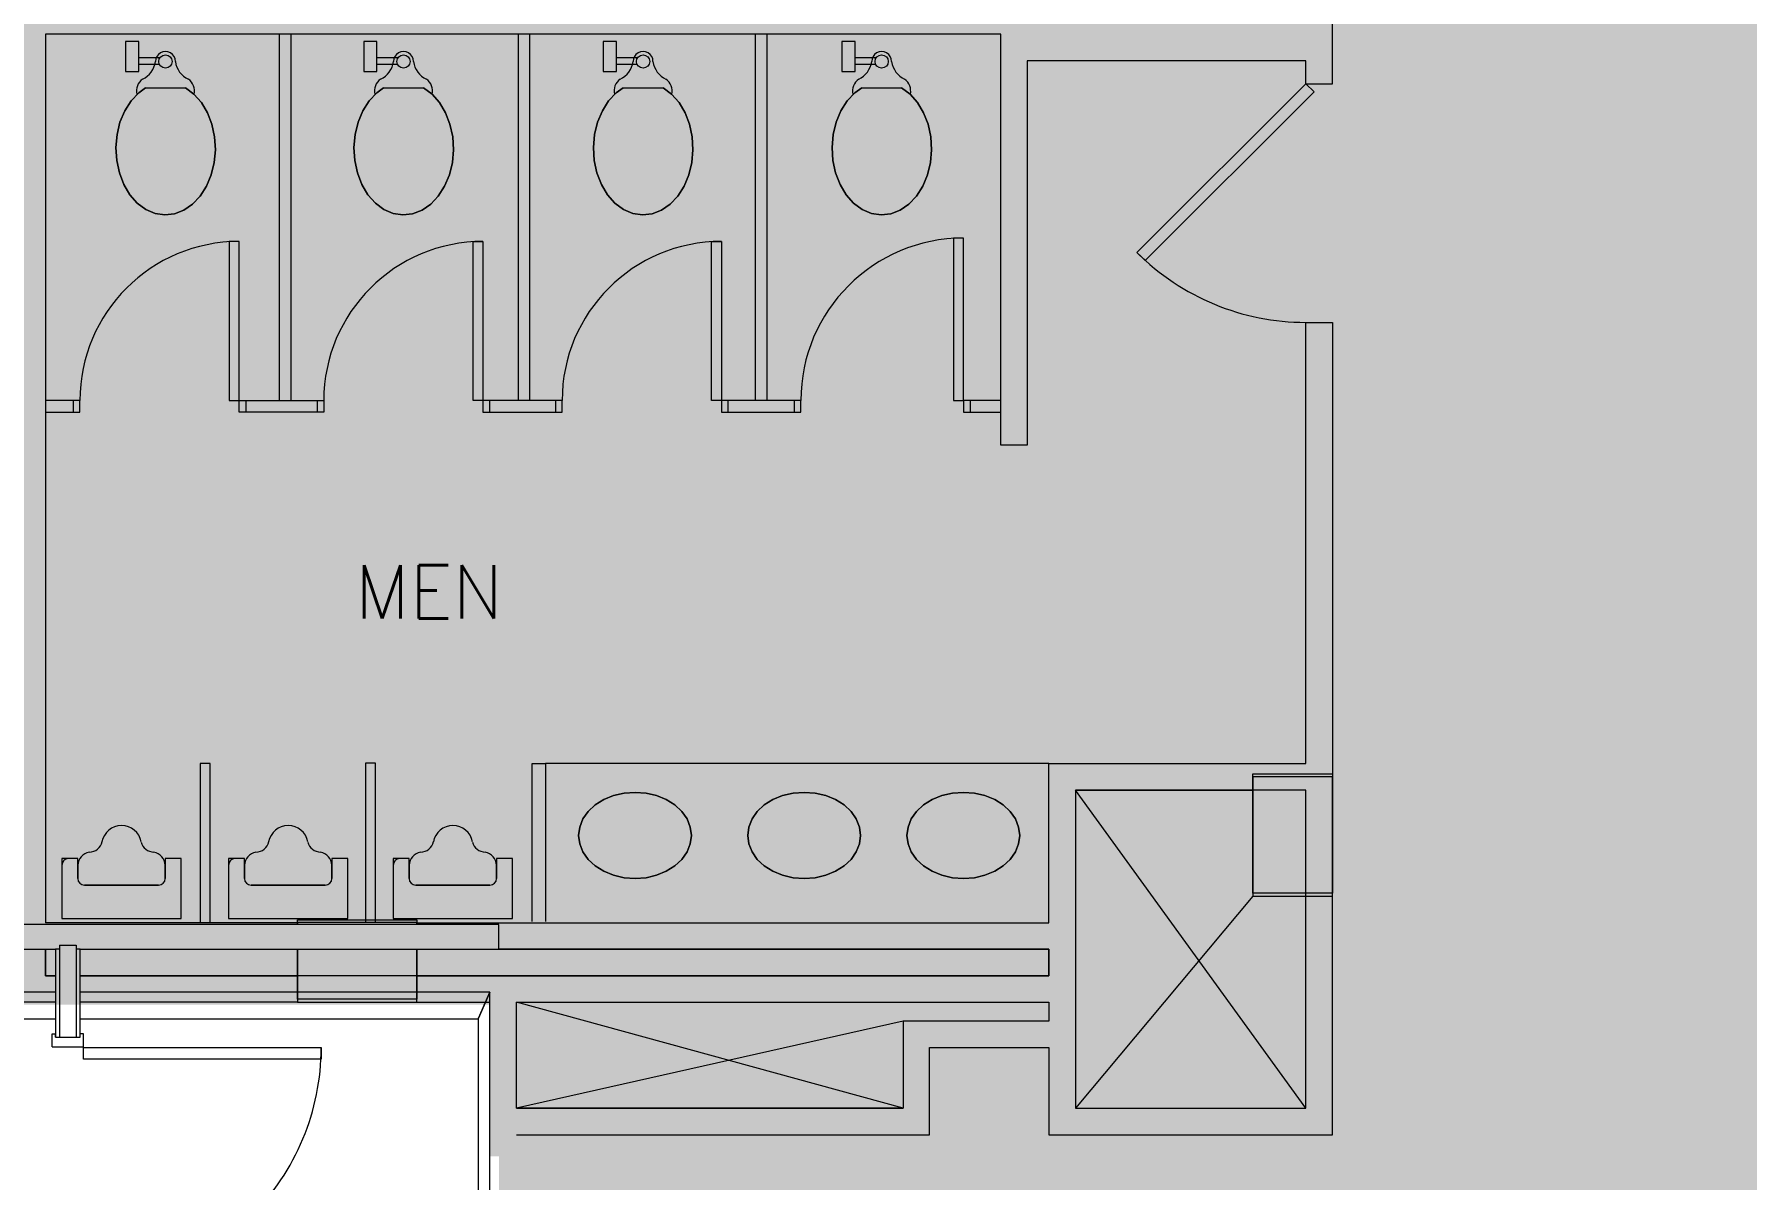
# Model space of a CAD drawing. Header units: inches. Extents: x 395 to 1878, y 644 to 1756.
# Drawn here: x 818.6 to 1076.7, y 907.8 to 1080.6 of the extents above; entities that cross this region are included whole.
import ezdxf

# ---------------------------------------------------------------- set-up
doc = ezdxf.new("R2010")
doc.units = ezdxf.units.IN
doc.header["$MEASUREMENT"] = 0
for name, color, linetype, lineweight in [('4694_52_BB$0$__9', 7, 'Continuous', 9), ('4694_52_BB$0$BHT', 7, 'Continuous', 9), ('4694_52_BB$0$BPT', 7, 'Continuous', 9), ('4694_52_BB$0$BTX', 7, 'Continuous', 9), ('4694_52_BB$0$T-DRWG-BLCK__1', 7, 'Continuous', 9), ('9t floor LINKED_dwg', 8, 'Continuous', 9), ('A-DETL-GENF', 92, 'Continuous', 9), ('A-DOOR', 31, 'Continuous', 13), ('A-DOOR-FRAM', 31, 'Continuous', 20), ('A-WALL', 113, 'Continuous', 13), ('A-Wall-Exst', 7, 'Continuous', 9), ('A-WALL-PATT', 111, 'Continuous', 13), ('I-WALL', 2, 'Continuous', 13)]:
    doc.layers.add(name, color=color, linetype=linetype, lineweight=lineweight)
doc.styles.add('romans', font='romans__.ttf', dxfattribs={"height": 8})

# ---------------------------------------------------------------- blocks, each defined once
blk = doc.blocks.new('9t floor LINKED_dwg_4694_52_BB$0$UNIT0-4997744-FIRST FLOOR POWER _ SIGNAL')
at = {"layer": '4694_52_BB$0$T-DRWG-BLCK__1'}
blk.add_line((858.2502, 942.56184), (858.2502, 934.56204), dxfattribs=at)
at = {"layer": '4694_52_BB$0$T-DRWG-BLCK__1', "flags": 128}
for points in [[(876.2502, 946.31184), (876.2502, 946.56254), (858.2502, 946.56254), (858.2502, 946.31184)], [(858.2502, 934.56204), (876.2502, 934.56204), (876.2502, 942.56184)]]:
    blk.add_lwpolyline(points, dxfattribs=at)
blk = doc.blocks.new('9t floor LINKED_dwg_4694_52_BB$0$UNIT0-4997745-FIRST FLOOR POWER _ SIGNAL')
at = {"layer": '4694_52_BB$0$T-DRWG-BLCK__1', "flags": 128}
blk.add_lwpolyline([(1002.2502, 950.56236), (1014.2502, 950.56236), (1014.2502, 968.56236), (1002.2502, 968.56236)], close=True, dxfattribs=at)
blk = doc.blocks.new('9t floor LINKED_dwg_4694_52_BB$0$3REG1-4997750-FIRST FLOOR POWER _ SIGNAL')
at = {"layer": '4694_52_BB$0$__9'}
for p, q in [((945.4164, 1076.98032), (942.35388, 1076.98032)), ((945.4164, 1075.98036), (942.35388, 1075.98036))]:
    blk.add_line(p, q, dxfattribs=at)
at = {"layer": '4694_52_BB$0$__9', "flags": 128}
blk.add_lwpolyline([(942.30696, 1079.44428), (940.30704, 1079.44428), (940.30704, 1074.94428), (942.30696, 1074.94428)], close=True, dxfattribs=at)
blk.add_lwpolyline([(943.30308, 1072.45608), (942.2736, 1071.71556), (941.12208, 1070.49684), (940.17096, 1069.00188), (939.45684, 1067.28828), (939.0072, 1065.42192), (938.83932, 1063.47432), (938.95956, 1061.5206), (939.36336, 1059.63564), (940.03524, 1057.89192), (940.94928, 1056.35652), (942.07056, 1055.08836), (943.35564, 1054.13628), (944.75556, 1053.53676), (946.2162, 1053.31284), (947.68152, 1053.47316), (949.09524, 1054.0116), (950.403, 1054.9074), (951.55452, 1056.12624), (952.50564, 1057.6212), (953.21976, 1059.3348), (953.6694, 1061.20116), (953.83728, 1063.14864), (953.71704, 1065.10248), (953.31324, 1066.98744), (952.64136, 1068.73104), (951.7272, 1070.26644), (950.60604, 1071.5346), (949.32084, 1072.4868), (950.60604, 1071.5346), (951.7272, 1070.26644), (952.64136, 1068.73104), (953.31324, 1066.98744), (953.71704, 1065.10248), (953.83728, 1063.14864), (953.6694, 1061.20116), (953.21976, 1059.3348), (952.50564, 1057.6212), (951.55452, 1056.12624), (950.403, 1054.9074), (949.09524, 1054.0116), (947.68152, 1053.47316), (946.2162, 1053.31284), (944.75556, 1053.53676), (943.35564, 1054.13628), (942.07056, 1055.08836), (940.94928, 1056.35652), (940.03524, 1057.89192), (939.36336, 1059.63564), (938.95956, 1061.5206), (938.83932, 1063.47432), (939.0072, 1065.42192), (939.45684, 1067.28828), (940.17096, 1069.00188), (941.12208, 1070.49684), (942.2736, 1071.71556), (943.30308, 1072.45608), (949.32084, 1072.4868)], dxfattribs=at)
at = {"layer": '4694_52_BB$0$__9'}
blk.add_circle((946.30704, 1076.44428), 0.99996, dxfattribs=at)
for centre, radius, start, end in [((946.30704, 1076.45496), 1.5, 359.5874775, 180.4125225), ((941.307, 1076.9442), 3.53556, 295.8553807, 351.8693476), ((951.30696, 1076.9442), 3.53556, 188.1306524, 244.1446193), ((944.06544, 1072.00392), 2.13852, 124.6727859, 192.651212), ((948.54852, 1072.00392), 2.13852, 347.348788, 55.3272141)]:
    blk.add_arc(centre, radius, start, end, dxfattribs=at)
blk = doc.blocks.new('9t floor LINKED_dwg_4694_52_BB$0$3REG1-4997751-FIRST FLOOR POWER _ SIGNAL')
at = {"layer": '4694_52_BB$0$__9'}
for p, q in [((909.44772, 1076.98032), (906.3852, 1076.98032)), ((909.44772, 1075.98036), (906.3852, 1075.98036))]:
    blk.add_line(p, q, dxfattribs=at)
at = {"layer": '4694_52_BB$0$__9', "flags": 128}
blk.add_lwpolyline([(906.33828, 1079.44428), (904.33836, 1079.44428), (904.33836, 1074.94428), (906.33828, 1074.94428)], close=True, dxfattribs=at)
blk.add_lwpolyline([(907.3344, 1072.45608), (906.30492, 1071.71556), (905.1534, 1070.49684), (904.20228, 1069.00188), (903.48816, 1067.28828), (903.03852, 1065.42192), (902.87064, 1063.47432), (902.99088, 1061.5206), (903.39468, 1059.63564), (904.06656, 1057.89192), (904.9806, 1056.35652), (906.10188, 1055.08836), (907.38696, 1054.13628), (908.78688, 1053.53676), (910.24752, 1053.31284), (911.71284, 1053.47316), (913.12656, 1054.0116), (914.43432, 1054.9074), (915.58584, 1056.12624), (916.53696, 1057.6212), (917.25108, 1059.3348), (917.70072, 1061.20116), (917.8686, 1063.14864), (917.74836, 1065.10248), (917.34456, 1066.98744), (916.67268, 1068.73104), (915.75852, 1070.26644), (914.63736, 1071.5346), (913.35216, 1072.4868), (914.63736, 1071.5346), (915.75852, 1070.26644), (916.67268, 1068.73104), (917.34456, 1066.98744), (917.74836, 1065.10248), (917.8686, 1063.14864), (917.70072, 1061.20116), (917.25108, 1059.3348), (916.53696, 1057.6212), (915.58584, 1056.12624), (914.43432, 1054.9074), (913.12656, 1054.0116), (911.71284, 1053.47316), (910.24752, 1053.31284), (908.78688, 1053.53676), (907.38696, 1054.13628), (906.10188, 1055.08836), (904.9806, 1056.35652), (904.06656, 1057.89192), (903.39468, 1059.63564), (902.99088, 1061.5206), (902.87064, 1063.47432), (903.03852, 1065.42192), (903.48816, 1067.28828), (904.20228, 1069.00188), (905.1534, 1070.49684), (906.30492, 1071.71556), (907.3344, 1072.45608), (913.35216, 1072.4868)], dxfattribs=at)
at = {"layer": '4694_52_BB$0$__9'}
blk.add_circle((910.33836, 1076.44428), 0.99996, dxfattribs=at)
for centre, radius, start, end in [((910.33836, 1076.45496), 1.5, 359.5874775, 180.4125225), ((905.33832, 1076.9442), 3.53556, 295.8553807, 351.8693476), ((915.33828, 1076.9442), 3.53556, 188.1306524, 244.1446193), ((908.09676, 1072.00392), 2.13852, 124.6727859, 192.651212), ((912.57984, 1072.00392), 2.13852, 347.348788, 55.3272141)]:
    blk.add_arc(centre, radius, start, end, dxfattribs=at)
blk = doc.blocks.new('9t floor LINKED_dwg_4694_52_BB$0$3REG1-4997752-FIRST FLOOR POWER _ SIGNAL')
at = {"layer": '4694_52_BB$0$__9'}
for p, q in [((873.33828, 1076.98032), (870.27576, 1076.98032)), ((873.33828, 1075.98036), (870.27576, 1075.98036))]:
    blk.add_line(p, q, dxfattribs=at)
at = {"layer": '4694_52_BB$0$__9', "flags": 128}
blk.add_lwpolyline([(870.22884, 1079.44428), (868.22892, 1079.44428), (868.22892, 1074.94428), (870.22884, 1074.94428)], close=True, dxfattribs=at)
blk.add_lwpolyline([(871.22496, 1072.45608), (870.19548, 1071.71556), (869.04396, 1070.49684), (868.09284, 1069.00188), (867.37872, 1067.28828), (866.92908, 1065.42192), (866.7612, 1063.47432), (866.88144, 1061.5206), (867.28524, 1059.63564), (867.95712, 1057.89192), (868.87116, 1056.35652), (869.99244, 1055.08836), (871.27752, 1054.13628), (872.67744, 1053.53676), (874.13808, 1053.31284), (875.6034, 1053.47316), (877.01712, 1054.0116), (878.32488, 1054.9074), (879.4764, 1056.12624), (880.42752, 1057.6212), (881.14164, 1059.3348), (881.59128, 1061.20116), (881.75916, 1063.14864), (881.63892, 1065.10248), (881.23512, 1066.98744), (880.56324, 1068.73104), (879.64908, 1070.26644), (878.52792, 1071.5346), (877.24272, 1072.4868), (878.52792, 1071.5346), (879.64908, 1070.26644), (880.56324, 1068.73104), (881.23512, 1066.98744), (881.63892, 1065.10248), (881.75916, 1063.14864), (881.59128, 1061.20116), (881.14164, 1059.3348), (880.42752, 1057.6212), (879.4764, 1056.12624), (878.32488, 1054.9074), (877.01712, 1054.0116), (875.6034, 1053.47316), (874.13808, 1053.31284), (872.67744, 1053.53676), (871.27752, 1054.13628), (869.99244, 1055.08836), (868.87116, 1056.35652), (867.95712, 1057.89192), (867.28524, 1059.63564), (866.88144, 1061.5206), (866.7612, 1063.47432), (866.92908, 1065.42192), (867.37872, 1067.28828), (868.09284, 1069.00188), (869.04396, 1070.49684), (870.19548, 1071.71556), (871.22496, 1072.45608), (877.24272, 1072.4868)], dxfattribs=at)
at = {"layer": '4694_52_BB$0$__9'}
blk.add_circle((874.22892, 1076.44428), 0.99996, dxfattribs=at)
for centre, radius, start, end in [((874.22892, 1076.45496), 1.5, 359.5874775, 180.4125225), ((869.22888, 1076.9442), 3.53556, 295.8553807, 351.8693476), ((879.22884, 1076.9442), 3.53556, 188.1306524, 244.1446193), ((871.98732, 1072.00392), 2.13852, 124.6727859, 192.651212), ((876.4704, 1072.00392), 2.13852, 347.348788, 55.3272141)]:
    blk.add_arc(centre, radius, start, end, dxfattribs=at)
blk = doc.blocks.new('9t floor LINKED_dwg_4694_52_BB$0$3REG1-4997753-FIRST FLOOR POWER _ SIGNAL')
at = {"layer": '4694_52_BB$0$__9'}
for p, q in [((837.44772, 1076.98032), (834.3852, 1076.98032)), ((837.44772, 1075.98036), (834.3852, 1075.98036))]:
    blk.add_line(p, q, dxfattribs=at)
at = {"layer": '4694_52_BB$0$__9', "flags": 128}
blk.add_lwpolyline([(834.33828, 1079.44428), (832.33836, 1079.44428), (832.33836, 1074.94428), (834.33828, 1074.94428)], close=True, dxfattribs=at)
blk.add_lwpolyline([(835.3344, 1072.45608), (834.30492, 1071.71556), (833.1534, 1070.49684), (832.20228, 1069.00188), (831.48816, 1067.28828), (831.03852, 1065.42192), (830.87064, 1063.47432), (830.99088, 1061.5206), (831.39468, 1059.63564), (832.06656, 1057.89192), (832.9806, 1056.35652), (834.10188, 1055.08836), (835.38696, 1054.13628), (836.78688, 1053.53676), (838.24752, 1053.31284), (839.71284, 1053.47316), (841.12656, 1054.0116), (842.43432, 1054.9074), (843.58584, 1056.12624), (844.53696, 1057.6212), (845.25108, 1059.3348), (845.70072, 1061.20116), (845.8686, 1063.14864), (845.74836, 1065.10248), (845.34456, 1066.98744), (844.67268, 1068.73104), (843.75852, 1070.26644), (842.63736, 1071.5346), (841.35216, 1072.4868), (842.63736, 1071.5346), (843.75852, 1070.26644), (844.67268, 1068.73104), (845.34456, 1066.98744), (845.74836, 1065.10248), (845.8686, 1063.14864), (845.70072, 1061.20116), (845.25108, 1059.3348), (844.53696, 1057.6212), (843.58584, 1056.12624), (842.43432, 1054.9074), (841.12656, 1054.0116), (839.71284, 1053.47316), (838.24752, 1053.31284), (836.78688, 1053.53676), (835.38696, 1054.13628), (834.10188, 1055.08836), (832.9806, 1056.35652), (832.06656, 1057.89192), (831.39468, 1059.63564), (830.99088, 1061.5206), (830.87064, 1063.47432), (831.03852, 1065.42192), (831.48816, 1067.28828), (832.20228, 1069.00188), (833.1534, 1070.49684), (834.30492, 1071.71556), (835.3344, 1072.45608), (841.35216, 1072.4868)], dxfattribs=at)
at = {"layer": '4694_52_BB$0$__9'}
blk.add_circle((838.33836, 1076.44428), 0.99996, dxfattribs=at)
for centre, radius, start, end in [((838.33836, 1076.45496), 1.5, 359.5874775, 180.4125225), ((833.33832, 1076.9442), 3.53556, 295.8553807, 351.8693476), ((843.33828, 1076.9442), 3.53556, 188.1306524, 244.1446193), ((836.09676, 1072.00392), 2.13852, 124.6727859, 192.651212), ((840.57984, 1072.00392), 2.13852, 347.348788, 55.3272141)]:
    blk.add_arc(centre, radius, start, end, dxfattribs=at)
blk = doc.blocks.new('9t floor LINKED_dwg_4694_52_BB$0$721X19BI-4997754-FIRST FLOOR POWER _ SIGNAL')
at = {"layer": '4694_52_BB$0$__9', "flags": 128}
blk.add_lwpolyline([(950.1252, 959.71524), (950.28852, 960.9834), (950.77224, 962.20272), (951.55776, 963.32652), (952.61484, 964.31148), (953.90292, 965.1198), (955.37244, 965.72052), (956.967, 966.09036), (958.62528, 966.21528), (960.28356, 966.09036), (961.878, 965.72052), (963.34764, 965.1198), (964.6356, 964.31148), (965.69268, 963.32652), (966.4782, 962.20272), (966.96192, 960.9834), (967.12524, 959.71524), (966.96192, 958.4472), (966.4782, 957.22788), (965.69268, 956.10408), (964.6356, 955.11912), (963.34764, 954.31068), (961.878, 953.71008), (960.28356, 953.34012), (958.62528, 953.21532), (956.967, 953.34012), (955.37244, 953.71008), (953.90292, 954.31068), (952.61484, 955.11912), (951.55776, 956.10408), (950.77224, 957.22788), (950.28852, 958.4472), (950.1252, 959.71524), (950.28852, 958.4472), (950.77224, 957.22788), (951.55776, 956.10408), (952.61484, 955.11912), (953.90292, 954.31068), (955.37244, 953.71008), (956.967, 953.34012), (958.62528, 953.21532), (960.28356, 953.34012), (961.878, 953.71008), (963.34764, 954.31068), (964.6356, 955.11912), (965.69268, 956.10408), (966.4782, 957.22788), (966.96192, 958.4472), (967.12524, 959.71524), (966.96192, 960.9834), (966.4782, 962.20272), (965.69268, 963.32652), (964.6356, 964.31148), (963.34764, 965.1198), (961.878, 965.72052), (960.28356, 966.09036), (958.62528, 966.21528), (956.967, 966.09036), (955.37244, 965.72052), (953.90292, 965.1198), (952.61484, 964.31148), (951.55776, 963.32652), (950.77224, 962.20272), (950.28852, 960.9834)], close=True, dxfattribs=at)
blk = doc.blocks.new('9t floor LINKED_dwg_4694_52_BB$0$721X19BI-4997755-FIRST FLOOR POWER _ SIGNAL')
at = {"layer": '4694_52_BB$0$__9', "flags": 128}
blk.add_lwpolyline([(926.1252, 959.71524), (926.28852, 960.9834), (926.77224, 962.20272), (927.55776, 963.32652), (928.61484, 964.31148), (929.90292, 965.1198), (931.37244, 965.72052), (932.967, 966.09036), (934.62528, 966.21528), (936.28356, 966.09036), (937.878, 965.72052), (939.34764, 965.1198), (940.6356, 964.31148), (941.69268, 963.32652), (942.4782, 962.20272), (942.96192, 960.9834), (943.12524, 959.71524), (942.96192, 958.4472), (942.4782, 957.22788), (941.69268, 956.10408), (940.6356, 955.11912), (939.34764, 954.31068), (937.878, 953.71008), (936.28356, 953.34012), (934.62528, 953.21532), (932.967, 953.34012), (931.37244, 953.71008), (929.90292, 954.31068), (928.61484, 955.11912), (927.55776, 956.10408), (926.77224, 957.22788), (926.28852, 958.4472), (926.1252, 959.71524), (926.28852, 958.4472), (926.77224, 957.22788), (927.55776, 956.10408), (928.61484, 955.11912), (929.90292, 954.31068), (931.37244, 953.71008), (932.967, 953.34012), (934.62528, 953.21532), (936.28356, 953.34012), (937.878, 953.71008), (939.34764, 954.31068), (940.6356, 955.11912), (941.69268, 956.10408), (942.4782, 957.22788), (942.96192, 958.4472), (943.12524, 959.71524), (942.96192, 960.9834), (942.4782, 962.20272), (941.69268, 963.32652), (940.6356, 964.31148), (939.34764, 965.1198), (937.878, 965.72052), (936.28356, 966.09036), (934.62528, 966.21528), (932.967, 966.09036), (931.37244, 965.72052), (929.90292, 965.1198), (928.61484, 964.31148), (927.55776, 963.32652), (926.77224, 962.20272), (926.28852, 960.9834)], close=True, dxfattribs=at)
blk = doc.blocks.new('9t floor LINKED_dwg_4694_52_BB$0$721X19BI-4997756-FIRST FLOOR POWER _ SIGNAL')
at = {"layer": '4694_52_BB$0$__9', "flags": 128}
blk.add_lwpolyline([(900.6252, 959.71524), (900.78852, 960.9834), (901.27224, 962.20272), (902.05776, 963.32652), (903.11484, 964.31148), (904.40292, 965.1198), (905.87244, 965.72052), (907.467, 966.09036), (909.12528, 966.21528), (910.78356, 966.09036), (912.378, 965.72052), (913.84764, 965.1198), (915.1356, 964.31148), (916.19268, 963.32652), (916.9782, 962.20272), (917.46192, 960.9834), (917.62524, 959.71524), (917.46192, 958.4472), (916.9782, 957.22788), (916.19268, 956.10408), (915.1356, 955.11912), (913.84764, 954.31068), (912.378, 953.71008), (910.78356, 953.34012), (909.12528, 953.21532), (907.467, 953.34012), (905.87244, 953.71008), (904.40292, 954.31068), (903.11484, 955.11912), (902.05776, 956.10408), (901.27224, 957.22788), (900.78852, 958.4472), (900.6252, 959.71524), (900.78852, 958.4472), (901.27224, 957.22788), (902.05776, 956.10408), (903.11484, 955.11912), (904.40292, 954.31068), (905.87244, 953.71008), (907.467, 953.34012), (909.12528, 953.21532), (910.78356, 953.34012), (912.378, 953.71008), (913.84764, 954.31068), (915.1356, 955.11912), (916.19268, 956.10408), (916.9782, 957.22788), (917.46192, 958.4472), (917.62524, 959.71524), (917.46192, 960.9834), (916.9782, 962.20272), (916.19268, 963.32652), (915.1356, 964.31148), (913.84764, 965.1198), (912.378, 965.72052), (910.78356, 966.09036), (909.12528, 966.21528), (907.467, 966.09036), (905.87244, 965.72052), (904.40292, 965.1198), (903.11484, 964.31148), (902.05776, 963.32652), (901.27224, 962.20272), (900.78852, 960.9834)], close=True, dxfattribs=at)
blk = doc.blocks.new('9t floor LINKED_dwg_4694_52_BB$0$8WAS2-4997757-FIRST FLOOR POWER _ SIGNAL')
at = {"layer": '4694_52_BB$0$__9', "flags": 128}
blk.add_lwpolyline([(825.12024, 955.21524), (825.12024, 953.21532), (825.12024, 956.21532), (822.72792, 956.21532), (822.72792, 947.21532), (840.72792, 947.21532), (840.72792, 956.21532), (838.30524, 956.21532), (838.30524, 953.21532), (838.30524, 955.21524)], dxfattribs=at)
blk.add_lwpolyline([(826.1202, 952.21524), (837.30528, 952.21524)], close=True, dxfattribs=at)
at = {"layer": '4694_52_BB$0$__9'}
for centre, radius, start, end in [((831.72792, 958.21524), 3, 10.5049146, 169.8443866), ((826.85292, 959.21532), 2.00004, 270, 347.5647823), ((836.60292, 959.21532), 2.00004, 194.627382, 270), ((823.72788, 955.21524), 0.99996, 90, 180), ((827.25204, 955.119), 2.13396, 100.7797763, 177.4119215), ((836.17344, 955.119), 2.13396, 2.5880785, 79.2202237), ((826.1202, 953.21532), 0.99996, 180, 270), ((826.1202, 953.21532), 0.99996, 180, 270), ((837.30528, 953.21532), 0.99996, 270, 0), ((837.30528, 953.21532), 0.99996, 270, 0)]:
    blk.add_arc(centre, radius, start, end, dxfattribs=at)
blk = doc.blocks.new('9t floor LINKED_dwg_4694_52_BB$0$8WAS2-4997758-FIRST FLOOR POWER _ SIGNAL')
at = {"layer": '4694_52_BB$0$__9', "flags": 128}
blk.add_lwpolyline([(850.24524, 955.21524), (850.24524, 953.21532), (850.24524, 956.21532), (847.85292, 956.21532), (847.85292, 947.21532), (865.85292, 947.21532), (865.85292, 956.21532), (863.43024, 956.21532), (863.43024, 953.21532), (863.43024, 955.21524)], dxfattribs=at)
blk.add_lwpolyline([(851.2452, 952.21524), (862.43028, 952.21524)], close=True, dxfattribs=at)
at = {"layer": '4694_52_BB$0$__9'}
for centre, radius, start, end in [((856.85292, 958.21524), 3, 10.5049146, 169.8443866), ((851.97792, 959.21532), 2.00004, 270, 347.5647823), ((861.72792, 959.21532), 2.00004, 194.627382, 270), ((848.85288, 955.21524), 0.99996, 90, 180), ((852.37704, 955.119), 2.13396, 100.7797763, 177.4119215), ((861.29844, 955.119), 2.13396, 2.5880785, 79.2202237), ((851.2452, 953.21532), 0.99996, 180, 270), ((851.2452, 953.21532), 0.99996, 180, 270), ((862.43028, 953.21532), 0.99996, 270, 0), ((862.43028, 953.21532), 0.99996, 270, 0)]:
    blk.add_arc(centre, radius, start, end, dxfattribs=at)
blk = doc.blocks.new('9t floor LINKED_dwg_4694_52_BB$0$8WAS2-4997759-FIRST FLOOR POWER _ SIGNAL')
at = {"layer": '4694_52_BB$0$__9', "flags": 128}
blk.add_lwpolyline([(875.07336, 955.21524), (875.07336, 953.21532), (875.07336, 956.21532), (872.68104, 956.21532), (872.68104, 947.21532), (890.68104, 947.21532), (890.68104, 956.21532), (888.25836, 956.21532), (888.25836, 953.21532), (888.25836, 955.21524)], dxfattribs=at)
blk.add_lwpolyline([(876.07332, 952.21524), (887.2584, 952.21524)], close=True, dxfattribs=at)
at = {"layer": '4694_52_BB$0$__9'}
for centre, radius, start, end in [((881.68104, 958.21524), 3, 10.5049146, 169.8443866), ((876.80604, 959.21532), 2.00004, 270, 347.5647823), ((886.55604, 959.21532), 2.00004, 194.627382, 270), ((873.681, 955.21524), 0.99996, 90, 180), ((877.20516, 955.119), 2.13396, 100.7797763, 177.4119215), ((886.12656, 955.119), 2.13396, 2.5880785, 79.2202237), ((876.07332, 953.21532), 0.99996, 180, 270), ((876.07332, 953.21532), 0.99996, 180, 270), ((887.2584, 953.21532), 0.99996, 270, 0), ((887.2584, 953.21532), 0.99996, 270, 0)]:
    blk.add_arc(centre, radius, start, end, dxfattribs=at)
blk = doc.blocks.new('9t floor LINKED_dwg-4848483-FIRST FLOOR POWER _ SIGNAL')
at = {"layer": '4694_52_BB$0$BHT'}
h = blk.add_hatch(color=256, dxfattribs=at)
h.paths.add_polyline_path([(1002.25, 969), (975.53, 966.56), (1002.25, 966.56)], flags=0)
h.paths.add_polyline_path([(891.25, 911.3), (891.25, 914.56), (953.53, 914.56), (953.53, 927.72), (971.53, 927.72), (971.53, 914.56), (1014.25, 914.56), (1014.25, 950.56), (1010.25, 950.56), (1010.25, 918.56), (975.53, 918.56), (975.53, 966.56), (1002.25, 969), (1014.25, 969), (1014.25, 1037.1), (1010.25, 1037.1), (1010.25, 970.56), (971.53, 970.56), (971.53, 946.56), (876.25, 946.56), (876.25, 946.31), (888.63, 946.31), (888.63, 942.56), (971.53, 942.56), (971.53, 938.56), (876.25, 938.56), (876.25, 934.56), (887.25, 934.56), (887.25, 911.3), (888.63, 911.3)], flags=0)
h.paths.add_polyline_path([(949.53, 918.56), (891.25, 918.56), (891.25, 934.56), (971.53, 934.56), (971.53, 931.72), (949.53, 931.72), (949.53, 926.83)], flags=0)
h.paths.add_polyline_path([(858.25, 934.56), (858.25, 938.56), (825.5, 938.56), (825.5, 934.56)], flags=0)
h.paths.add_polyline_path([(821.75, 934.56), (821.75, 938.56), (820.25, 938.56), (820.25, 942.56), (816.25, 942.56), (816.25, 934.56), (820.25, 934.56)], flags=0)
h.paths.add_polyline_path([(858.25, 1243), (876.25, 1243), (876.25, 1250.56), (939.28, 1250.56), (939.28, 1212.56), (925.28, 1212.56), (925.28, 1236.56), (820.25, 1236.56), (820.25, 1250.56), (858.25, 1250.56), (858.25, 1243)], flags=0)
h.paths.add_polyline_path([(816.56, 946.31), (858.25, 946.31), (858.25, 946.56), (820.25, 946.56), (820.25, 1080.56), (964.25, 1080.56), (964.25, 1018.56), (968.25, 1018.56), (968.25, 1076.56), (1010.25, 1076.56), (1010.25, 1073.1), (1014.25, 1073.1), (1014.25, 1109.59), (1010.25, 1109.59), (1010.25, 1106.56), (968.25, 1106.56), (968.25, 1161.64), (964.25, 1161.64), (964.25, 1102.56), (876.25, 1102.56), (876.25, 1098.56), (964.25, 1098.56), (964.25, 1084.56), (820.25, 1084.56), (820.25, 1098.56), (858.25, 1098.56), (858.25, 1102.56), (820.25, 1102.56), (820.25, 1232.56), (921.28, 1232.56), (921.28, 1208.56), (943.28, 1208.56), (943.28, 1250.56), (1014.25, 1250.56), (1014.25, 1254.12), (858.25, 1254.12), (858.25, 1254.12), (817, 1254.12), (817, 1110.12), (816.25, 1110.12), (816.25, 1106.37), (817, 1106.37), (817, 977.94), (816.25, 977.94), (816.25, 946.31), (816.54, 946.31)], flags=0)
h.paths.add_polyline_path([(1216.25, 951), (1216.25, 968.56), (1198.25, 968.56), (1198.25, 951), (1202.25, 951)], flags=0)
h.paths.add_polyline_path([(1202.25, 969), (1202.25, 1236.56), (1198.25, 1236.56), (1198.25, 1198.56), (1171.73, 1198.56), (1171.73, 1194.56), (1198.25, 1194.56), (1198.25, 969)], flags=0)
h.paths.add_polyline_path([(1010.25, 1080.56), (968.25, 1080.56), (968.25, 1102.56), (1010.25, 1102.56), (1010.25, 1084.56)], flags=0)
h.paths.add_polyline_path([(1014.25, 1145.59), (1014.25, 1218.56), (1010.25, 1218.56), (1010.25, 1145.59)], flags=0)
h.paths.add_polyline_path([(1100.25, 1191.56), (1104.25, 1191.56), (1104.25, 1194.56), (1135.73, 1194.56), (1135.73, 1198.56), (1104.25, 1198.56), (1104.25, 1250.56), (1198.25, 1250.56), (1198.25, 1237), (1216.25, 1237), (1216.25, 1254.12), (1102.13, 1254.12), (1102.13, 1254.56), (1100.25, 1254.56), (1100.25, 1194.56)], flags=0)
h.paths.add_polyline_path([(1014.25, 1219), (1014.25, 1250.56), (1002.25, 1250.56), (1002.25, 1219), (1010.25, 1219)], flags=0)
at = {"lineweight": 9, "flags": 128}
for points in [[(1010.25, 918.56), (1010.25, 966.56), (975.53, 966.56), (975.53, 918.56)], [(891.25, 934.56), (971.53, 934.56), (971.53, 931.72), (949.53, 931.72), (949.53, 918.56), (891.25, 918.56)]]:
    blk.add_lwpolyline(points, close=True, dxfattribs=at)
for points in [[(821.75, 938.56), (820.25, 938.56), (820.25, 942.56)], [(888.63, 942.56), (971.53, 942.56), (971.53, 938.56), (825.5, 938.56)]]:
    blk.add_lwpolyline(points, dxfattribs=at)
at = {"layer": '4694_52_BB$0$BPT'}
for p, q in [((855.54, 1025.31), (855.54, 1080.56)), ((857.29, 1025.31), (857.29, 1080.56)), ((891.54, 1025.31), (891.54, 1080.56)), ((893.29, 1025.31), (893.29, 1080.56)), ((927.31, 1025.31), (927.31, 1080.56)), ((929.06, 1025.31), (929.06, 1080.56)), ((824.45, 1025.31), (824.45, 1023.56)), ((850.45, 1025.31), (850.45, 1023.56)), ((861.21, 1025.31), (861.21, 1023.56)), ((887.21, 1025.31), (887.21, 1023.56)), ((897.14, 1025.31), (897.14, 1023.56)), ((923.14, 1025.31), (923.14, 1023.56)), ((933.13, 1025.31), (933.13, 1023.56)), ((959.63, 1025.31), (959.63, 1023.56)), ((971.53, 970.56), (895.63, 970.56)), ((975.53, 966.56), (975.53, 918.56)), ((858.25, 946.56), (820.25, 946.56)), ((858.25, 946.31), (858.25, 947)), ((825.5, 938.56), (858.25, 938.56)), ((858.25, 934.56), (825.5, 934.56)), ((876.25, 934.56), (887.25, 934.56)), ((891.25, 918.56), (891.25, 934.56))]:
    blk.add_line(p, q, dxfattribs=at)
at = {"layer": '4694_52_BB$0$BPT', "flags": 128}
for points in [[(1010.25, 1073.1), (1014.25, 1073.1), (1014.25, 1109.59), (1010.25, 1109.59), (1010.25, 1106.56), (968.25, 1106.56), (968.25, 1161.64), (964.25, 1161.64), (964.25, 1102.56), (876.25, 1102.56)], [(1010.25, 1073.1), (1011.49, 1071.86), (986.03, 1046.41), (984.79, 1047.64), (1010.25, 1073.1), (1010.25, 1076.56), (968.25, 1076.56), (968.25, 1018.56), (964.25, 1018.56), (964.25, 1080.56), (820.25, 1080.56), (820.25, 946.56)], [(876.25, 946.56), (971.53, 946.56), (971.53, 970.56), (1010.25, 970.56), (1010.25, 1037.1), (1014.25, 1037.1), (1014.25, 968.56)], [(820.25, 1023.56), (825.45, 1023.56), (825.45, 1025.31), (820.25, 1025.31)], [(964.25, 1025.31), (958.63, 1025.31), (958.63, 1023.56), (964.25, 1023.56)], [(845.06, 946.56), (845.06, 970.56), (843.56, 970.56), (843.56, 946.56)], [(870.02, 946.6), (870.02, 970.6), (868.52, 970.6), (868.52, 946.6)], [(893.63, 946.72), (893.63, 970.56), (895.63, 970.56), (895.63, 946.72)], [(1010.25, 918.56), (975.53, 966.56), (1002.25, 966.56)], [(891.25, 914.56), (953.53, 914.56), (953.53, 927.72), (971.53, 927.72), (971.53, 914.56), (1014.25, 914.56), (1014.25, 950.56)], [(1002.25, 950.56), (975.53, 918.56), (1010.25, 918.56), (1010.25, 950.56)], [(858.25, 947), (876.25, 947), (876.25, 946.31)], [(821.75, 934.56), (816.25, 934.56), (816.25, 942.56)], [(820.25, 942.56), (820.25, 938.56), (821.75, 938.56)], [(876.25, 942.56), (876.25, 935), (858.25, 935), (858.25, 942.56)], [(876.25, 938.56), (971.53, 938.56), (971.53, 942.56), (888.63, 942.56)], [(949.53, 931.72), (891.25, 918.56), (949.53, 918.56)]]:
    blk.add_lwpolyline(points, dxfattribs=at)
for points in [[(849.45, 1025.31), (849.45, 1049.31), (847.95, 1049.31), (847.95, 1025.31)], [(898.14, 1023.56), (898.14, 1025.31), (886.21, 1025.31), (884.71, 1025.31), (884.71, 1049.31), (886.21, 1049.31), (886.21, 1025.31), (886.21, 1023.56)], [(934.13, 1023.56), (934.13, 1025.31), (922.14, 1025.31), (920.64, 1025.31), (920.64, 1049.31), (922.14, 1049.31), (922.14, 1025.31), (922.14, 1023.56)], [(958.63, 1025.31), (958.63, 1049.81), (957.13, 1049.81), (957.13, 1025.31)], [(862.21, 1023.56), (849.45, 1023.56), (849.45, 1025.31), (862.21, 1025.31)], [(1014.25, 969), (1014.25, 951), (1002.25, 951), (1002.25, 969)], [(971.53, 931.72), (949.53, 931.72), (949.53, 918.56), (891.25, 934.56), (971.53, 934.56)]]:
    blk.add_lwpolyline(points, close=True, dxfattribs=at)
at = {"layer": '4694_52_BB$0$BPT'}
for centre, radius, start, end in [((849.45, 1025.31), 24, 90, 179.9997), ((886.21, 1025.31), 24, 90, 179.9997), ((922.14, 1025.31), 24, 90, 179.9997), ((958.63, 1025.31), 24.5, 90, 179.9997), ((1010.25, 1073.1), 36, 224.9999, 270)]:
    blk.add_arc(centre, radius, start, end, dxfattribs=at)
at = {"layer": 'A-Wall-Exst', "flags": 128}
for points in [[(821.75, 936.06), (816.25, 936.06), (816.25, 942.56)], [(885.5, 814.06), (885.5, 698.57), (887.25, 698.57), (887.25, 818.06), (887.25, 936.06), (825.5, 936.06)], [(797.62, 932.06), (816.25, 932.06), (821.75, 932.06)], [(825.5, 932.06), (885.5, 932.06), (885.5, 818.06), (825.5, 818.06)]]:
    blk.add_lwpolyline(points, dxfattribs=at)
at = {"layer": 'A-WALL-PATT', "color": 7, "lineweight": 9, "flags": 128}
blk.add_lwpolyline([(887.25, 936.06), (886.75, 934.92), (885.5, 932.06), (885.75, 932.63)], close=True, dxfattribs=at)
for name in ['9t floor LINKED_dwg_4694_52_BB$0$3REG1-4997753-FIRST FLOOR POWER _ SIGNAL', '9t floor LINKED_dwg_4694_52_BB$0$3REG1-4997752-FIRST FLOOR POWER _ SIGNAL', '9t floor LINKED_dwg_4694_52_BB$0$3REG1-4997751-FIRST FLOOR POWER _ SIGNAL', '9t floor LINKED_dwg_4694_52_BB$0$3REG1-4997750-FIRST FLOOR POWER _ SIGNAL', '9t floor LINKED_dwg_4694_52_BB$0$UNIT0-4997745-FIRST FLOOR POWER _ SIGNAL', '9t floor LINKED_dwg_4694_52_BB$0$721X19BI-4997756-FIRST FLOOR POWER _ SIGNAL', '9t floor LINKED_dwg_4694_52_BB$0$721X19BI-4997755-FIRST FLOOR POWER _ SIGNAL', '9t floor LINKED_dwg_4694_52_BB$0$721X19BI-4997754-FIRST FLOOR POWER _ SIGNAL', '9t floor LINKED_dwg_4694_52_BB$0$8WAS2-4997757-FIRST FLOOR POWER _ SIGNAL', '9t floor LINKED_dwg_4694_52_BB$0$8WAS2-4997758-FIRST FLOOR POWER _ SIGNAL', '9t floor LINKED_dwg_4694_52_BB$0$8WAS2-4997759-FIRST FLOOR POWER _ SIGNAL', '9t floor LINKED_dwg_4694_52_BB$0$UNIT0-4997744-FIRST FLOOR POWER _ SIGNAL']:
    blk.add_blockref(name, (0, 0))
at = {"layer": '4694_52_BB$0$BTX', "insert": (866.92, 1000.46), "char_height": 8, "width": 29.6661, "attachment_point": 1, "line_spacing_factor": 0.964689, "style": 'romans'}
blk.add_mtext('MEN', dxfattribs=at)
blk = doc.blocks.new('Double Flush w-Skinny Lite - Int-N-LDMF-36_ x 84_-4979872-FIRST FLOOR POWER _ SIGNAL')
at = {"layer": 'A-DOOR', "lineweight": 20}
for p, q in [((16.15625, -2.375), (17.90625, -2.375)), ((16.15625, -38.1875), (16.15625, -2.375)), ((17.90625, -2.375), (17.90625, -38.1875)), ((17.90625, -38.1875), (16.15625, -38.1875))]:
    blk.add_line(p, q, dxfattribs=at)
at = {"layer": 'A-DOOR', "lineweight": 9}
blk.add_arc((17.90625, -2.375), 35.8125, 179.5, 270, dxfattribs=at)
at = {"layer": 'A-DOOR-FRAM'}
for p, q in [((-20, 2.375), (-20, 1.875)), ((-20, 2.375), (-18, 2.375)), ((-20, 1.875), (-19.5, 1.875)), ((-19.5, 1.875), (-19.5, -1.875)), ((-18, 2.375), (-18, -2.375)), ((18.000004, 2.375), (18.000004, -2.375)), ((18.000004, 2.375), (20.000004, 2.375)), ((19.500004, 1.875), (19.500004, -1.875)), ((19.500004, 1.875), (20.000004, 1.875)), ((20.000004, 2.375), (20.000004, 1.875)), ((-20, -2.375), (-20, -1.875)), ((-20, -1.875), (-19.5, -1.875)), ((-20, -2.375), (-18, -2.375)), ((18.000004, -2.375), (20.000004, -2.375)), ((19.500004, -1.875), (20.000004, -1.875)), ((20.000004, -2.375), (20.000004, -1.875))]:
    blk.add_line(p, q, dxfattribs=at)

msp = doc.modelspace()

# ---------------------------------------------------------------- hatches: boundary and pattern name
at = {"layer": 'A-DETL-GENF'}
h = msp.add_hatch(color=254, dxfattribs=at)
h.paths.add_polyline_path([(811.25, 647.5), (887.25, 647.5), (887.25, 694.57), (811.25, 694.57), (811.25, 650.52)], flags=0)
h.paths.add_polyline_path([(807.08, 647.5), (807.25, 647.5), (807.25, 698.57), (887.25, 698.57), (887.25, 705), (891.25, 705), (891.25, 647.5), (1223.25, 647.5), (1223.25, 705), (1227.25, 705), (1227.25, 693.07), (1315.25, 693.07), (1315.25, 662.79), (1339.25, 662.79), (1339.25, 647.5), (1401.5, 647.5), (1401.5, 682.5), (1425.5, 682.5), (1425.5, 647.5), (1878.31, 647.5), (1878.31, 893.5), (1671.99, 893.5), (1671.99, 1257.87), (1663.25, 1257.87), (1663.25, 1256.51), (1667.49, 1256.51), (1667.49, 1238.51), (1649.49, 1238.51), (1649.49, 1254.12), (1429.25, 1254.12), (1429.25, 1233.5), (1403.75, 1233.5), (1403.75, 1254.12), (1216.25, 1254.12), (1216.25, 1237), (1198.25, 1237), (1198.25, 1250.56), (1104.25, 1250.56), (1104.25, 1198.56), (1135.73, 1198.56), (1135.73, 1194.56), (1104.25, 1194.56), (1104.25, 1191.56), (1100.25, 1191.56), (1100.25, 1254.56), (1102.13, 1254.56), (1102.13, 1257.87), (1014.25, 1257.87), (1014.25, 1219), (1002.25, 1219), (1002.25, 1250.56), (943.28, 1250.56), (943.28, 1208.56), (921.28, 1208.56), (921.28, 1232.56), (820.25, 1232.56), (820.25, 1102.56), (858.25, 1102.56), (858.25, 1098.56), (820.25, 1098.56), (820.25, 1084.56), (964.25, 1084.56), (964.25, 1098.56), (876.25, 1098.56), (876.25, 1102.56), (964.25, 1102.56), (964.25, 1161.64), (968.25, 1161.64), (968.25, 1106.56), (1010.25, 1106.56), (1010.25, 1109.59), (1014.25, 1109.59), (1014.25, 1073.1), (1010.25, 1073.1), (1010.25, 1076.56), (968.25, 1076.56), (968.25, 1018.56), (964.25, 1018.56), (964.25, 1080.56), (820.25, 1080.56), (820.25, 946.56), (858.25, 946.56), (858.25, 946.31), (876.25, 946.31), (876.25, 946.56), (971.53, 946.56), (971.53, 970.56), (1010.25, 970.56), (1010.25, 1037.1), (1014.25, 1037.1), (1014.25, 969), (1002.25, 969), (975.53, 966.56), (975.53, 918.56), (1010.25, 918.56), (1010.25, 950.56), (1014.25, 950.56), (1014.25, 914.56), (971.53, 914.56), (971.53, 927.72), (953.53, 927.72), (953.53, 914.56), (891.25, 914.56), (891.25, 911.3), (888.62, 911.3), (888.62, 839.74), (891.25, 839.74), (891.25, 833.44), (888.62, 833.44), (888.62, 833), (911.63, 833), (911.63, 829), (899.25, 829), (899.25, 797.44), (887.25, 797.44), (887.25, 814.06), (685, 814.06), (685, 870.94), (446.5, 870.94), (446.5, 891.94), (395.07, 891.94), (395.07, 647.5), (765.88, 647.5)], flags=0)
h.paths.add_polyline_path([(1271.25, 647.5), (1271.25, 689.07), (1227.25, 689.07), (1227.25, 647.5)], flags=0)
h.paths.add_polyline_path([(1311.25, 647.5), (1311.25, 689.07), (1275.25, 689.07), (1275.25, 647.5), (1275.68, 647.5)], flags=0)
h.paths.add_polyline_path([(903.25, 647.5), (903.25, 705.44), (887.25, 705.44), (887.25, 717), (909.13, 717), (909.13, 789.61), (891.25, 789.61), (891.25, 717.44), (887.25, 717.44), (887.25, 797), (891.25, 797), (891.25, 793.61), (983.25, 793.61), (983.25, 815.1), (959.13, 815.1), (959.13, 829), (947.63, 829), (947.63, 833), (963.13, 833), (963.13, 819.1), (983.25, 819.1), (983.25, 833), (987.25, 833), (987.25, 786.11), (983.25, 786.11), (983.25, 789.61), (913.13, 789.61), (913.13, 717), (987.25, 717), (987.25, 705.44), (971.25, 705.44), (971.25, 713), (903.25, 713)], flags=0)
h.paths.add_polyline_path([(1127.25, 675.14), (1127.25, 705), (1131.25, 705), (1131.25, 675.14)], flags=0)
h.paths.add_polyline_path([(983.25, 675.14), (983.25, 705), (987.25, 705), (987.25, 675.14)], flags=0)
h.paths.add_polyline_path([(1223.1, 705.44), (1211.25, 705.44), (1211.25, 709), (1143.25, 709), (1143.25, 705.44), (1127.25, 705.44), (1127.25, 717), (1143.25, 717), (1143.25, 713), (1211.25, 713), (1211.25, 717), (1227.25, 717), (1227.25, 705.44), (1223.25, 705.44)], flags=0)
h.paths.add_polyline_path([(1223.25, 717.44), (1223.25, 821), (1211.25, 821), (1211.25, 833), (1227.25, 833), (1227.25, 717.44)], flags=0)
h.paths.add_polyline_path([(1131.25, 717.44), (1127.25, 717.44), (1127.25, 744.12), (1131.25, 744.11)], flags=0)
h.paths.add_polyline_path([(983.25, 717.44), (983.25, 744.11), (987.25, 744.11), (987.25, 717.44)], flags=0)
h.paths.add_polyline_path([(1493, 746.25), (1493, 842.25), (1643.75, 842.25), (1643.75, 820.25), (1515, 820.25), (1515, 746.25), (1507.5, 746.25)], flags=0)
h.paths.add_polyline_path([(1407, 768), (1393, 768), (1393, 855.02), (1407, 855.02), (1407, 814.06)], flags=0)
h.paths.add_polyline_path([(1131.25, 786.11), (1127.25, 786.11), (1127.25, 833), (1143.25, 833), (1143.25, 821), (1131.25, 821), (1131.25, 793.61)], flags=0)
h.paths.add_polyline_path([(1772.49, 869.55), (1759.49, 869.55), (1759.49, 885.5), (1772.49, 885.5), (1772.49, 870)], flags=0)
h.paths.add_polyline_path([(1667.62, 870), (1647.75, 870), (1647.75, 890), (1667.62, 890), (1667.62, 889.13), (1667.75, 889.13), (1667.75, 870)], flags=0)
h.paths.add_polyline_path([(912.3, 918.56), (949.53, 918.56), (949.53, 931.72), (971.53, 931.72), (971.53, 934.56), (891.25, 934.56), (891.25, 918.56)], flags=0)
h.paths.add_polyline_path([(876.25, 934.19), (887.25, 934.19), (887.25, 934.56), (876.25, 934.56), (876.25, 938.56), (971.53, 938.56), (971.53, 942.56), (820.25, 942.56), (820.25, 938.56), (821.75, 938.56), (821.75, 934.56), (816.25, 934.56), (816.25, 934.19), (858.58, 934.19)], flags=0)
h.paths.add_polyline_path([(825.5, 934.56), (825.5, 938.56), (858.25, 938.56), (858.25, 934.56)], flags=0)
h.paths.add_polyline_path([(1202.25, 951), (1198.25, 951), (1198.25, 968.56), (1216.25, 968.56), (1216.25, 951)], flags=0)
h.paths.add_polyline_path([(1002.25, 966.56), (975.53, 966.56), (1002.25, 969)], flags=0)
h.paths.add_polyline_path([(1202.25, 969), (1198.25, 969), (1198.25, 1194.56), (1171.73, 1194.56), (1171.73, 1198.56), (1198.25, 1198.56), (1198.25, 1236.56), (1202.25, 1236.56), (1202.25, 969.65)], flags=0)
h.paths.add_polyline_path([(817, 977.94), (817, 1106.37), (816.25, 1106.37), (816.25, 977.94)], flags=0)
h.paths.add_polyline_path([(1429.25, 988), (1403.75, 988), (1403.75, 1013.5), (1429.25, 1013.5)], flags=0)
h.paths.add_polyline_path([(1649.49, 992.51), (1649.49, 1010.51), (1667.49, 1010.51), (1667.49, 992.51), (1663.27, 992.51)], flags=0)
h.paths.add_polyline_path([(1010.25, 1080.56), (1010.25, 1102.56), (968.25, 1102.56), (968.25, 1080.56), (997.73, 1080.56)], flags=0)
h.paths.add_polyline_path([(816.25, 1110.12), (817, 1110.12), (817, 1254.12), (816.25, 1254.12), (816.25, 1132.36)], flags=0)
h.paths.add_polyline_path([(1663.27, 1117.61), (1647.27, 1117.61), (1647.27, 1130.61), (1663.27, 1130.61)], flags=0)
h.paths.add_polyline_path([(1010.25, 1145.59), (1010.25, 1218.56), (1014.25, 1218.56), (1014.25, 1145.59)], flags=0)
h.paths.add_polyline_path([(925.28, 1212.56), (939.28, 1212.56), (939.28, 1250.56), (876.25, 1250.56), (876.25, 1243), (858.25, 1243), (858.25, 1250.56), (820.25, 1250.56), (820.25, 1236.56), (925.28, 1236.56), (925.28, 1226.56)], flags=0)
at = {"layer": 'A-WALL-PATT', "lineweight": 9}
msp.add_hatch(color=7, dxfattribs=at).paths.add_polyline_path([(887.25, 942.56), (888.62, 942.56), (888.62, 946.31), (816.25, 946.31), (816.25, 942.56), (876.25, 942.56)], flags=0)
h = msp.add_hatch(dxfattribs=at)
h.set_pattern_fill('FP_4', color=256, style=0, pattern_type=2)
h.set_pattern_definition([(0, (0, 0), (30.72, 7.68), [1.267, -21.773, 1.267, -21.773, -122.88]), (0, (0, 0), (30.72, 7.68), [-46.08, 1.267, -44.813, 1.267, -21.773, -53.76]), (0, (0, 0), (30.72, 7.68), [-115.2, 1.267, -14.093, 1.267, -37.133]), (120, (11.52, 3.84), (-22.011075, 22.7643), [1.267, -21.773, 1.267, -21.773, -122.88]), (120, (11.52, 3.84), (-22.011075, 22.7643), [-46.08, 1.267, -44.813, 1.267, -21.773, -53.76]), (120, (11.52, 3.84), (-22.011075, 22.7643), [-115.2, 1.267, -14.093, 1.267, -37.133]), (240, (15.36, 19.2), (-8.708925, -30.4443), [1.267, -21.773, 1.267, -21.773, -122.88]), (240, (15.36, 19.2), (-8.708925, -30.4443), [-46.08, 1.267, -44.813, 1.267, -21.773, -53.76]), (240, (15.36, 19.2), (-8.708925, -30.4443), [-115.2, 1.267, -14.093, 1.267, -37.133])])
h.paths.add_polyline_path([(821.75, 817.81), (822.38, 817.81), (822.38, 871.56), (821.75, 871.56), (821.75, 870.94)], flags=0)
h.paths.add_polyline_path([(822.38, 874.06), (822.38, 890.31), (821.75, 890.31), (821.75, 874.06)], flags=0)
h.paths.add_polyline_path([(822.38, 929.31), (822.38, 934.19), (821.75, 934.19), (821.75, 929.31)], flags=0)

# ---------------------------------------------------------------- linework, layer by layer
at = {"layer": 'A-WALL'}
for p, q in [((822.38, 943.19), (822.38, 929.31)), ((824.88, 943.19), (824.88, 929.31))]:
    msp.add_line(p, q, dxfattribs=at)
at = {"layer": 'I-WALL', "color": 8, "lineweight": 20}
for p, q in [((888.62, 946.31), (816.25, 946.31)), ((888.62, 942.56), (888.62, 946.31)), ((816.25, 942.56), (821.75, 942.56)), ((825.5, 942.56), (888.62, 942.56))]:
    msp.add_line(p, q, dxfattribs=at)
at = {"layer": 'I-WALL'}
for p, q in [((821.75, 942.56), (821.75, 929.31)), ((822.38, 942.56), (821.75, 942.56)), ((825.5, 942.56), (824.88, 942.56)), ((825.5, 929.31), (825.5, 942.56)), ((821.75, 929.31), (825.5, 929.31))]:
    msp.add_line(p, q, dxfattribs=at)
at = {"layer": 'I-WALL', "lineweight": 9}
msp.add_line((822.38, 943.19), (824.88, 943.19), dxfattribs=at)

# ---------------------------------------------------------------- block references
at = {"layer": '9t floor LINKED_dwg', "color": 7}
msp.add_blockref('9t floor LINKED_dwg-4848483-FIRST FLOOR POWER _ SIGNAL', (0, 0), dxfattribs=at)
at = {"layer": 'A-DOOR', "rotation": 89.99999999999986}
msp.add_blockref('Double Flush w-Skinny Lite - Int-N-LDMF-36_ x 84_-4979872-FIRST FLOOR POWER _ SIGNAL', (823.63, 909.81), dxfattribs=at)

doc.saveas('drawing.dxf')
